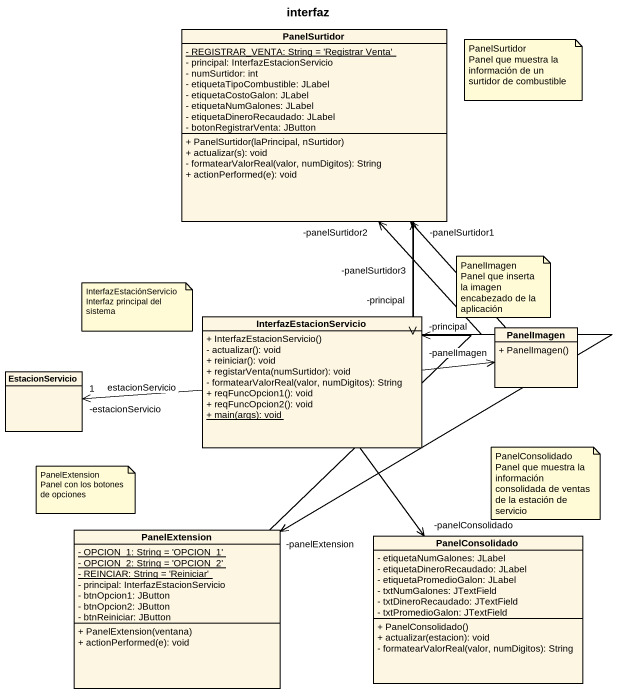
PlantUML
@startuml
title interfaz
hide circle
hide empty members
skinparam classAttributeIconSize 0
class PanelSurtidor {
  {static} - REGISTRAR_VENTA: String = 'Registrar Venta'
  - principal: InterfazEstacionServicio
  - numSurtidor: int
  - etiquetaTipoCombustible: JLabel
  - etiquetaCostoGalon: JLabel
  - etiquetaNumGalones: JLabel
  - etiquetaDineroRecaudado: JLabel
  - botonRegistrarVenta: JButton
  + PanelSurtidor(laPrincipal, nSurtidor)
  + actualizar(s): void
  - formatearValorReal(valor, numDigitos): String
  + actionPerformed(e): void
}
class InterfazEstacionServicio {
  + InterfazEstacionServicio()
  - actualizar(): void
  + reiniciar(): void
  + registarVenta(numSurtidor): void
  - formatearValorReal(valor, numDigitos): String
  + reqFuncOpcion1(): void
  + reqFuncOpcion2(): void
  {static} + main(args): void
}
class PanelImagen {
  + PanelImagen()
}
class EstacionServicio
class PanelExtension {
  {static} - OPCION_1: String = 'OPCION_1'
  {static} - OPCION_2: String = 'OPCION_2'
  {static} - REINCIAR: String = 'Reiniciar'
  - principal: InterfazEstacionServicio
  - btnOpcion1: JButton
  - btnOpcion2: JButton
  - btnReiniciar: JButton
  + PanelExtension(ventana)
  + actionPerformed(e): void
}
class PanelConsolidado {
  - etiquetaNumGalones: JLabel
  - etiquetaDineroRecaudado: JLabel
  - etiquetaPromedioGalon: JLabel
  - txtNumGalones: JTextField
  - txtDineroRecaudado: JTextField
  - txtPromedioGalon: JTextField
  + PanelConsolidado()
  + actualizar(estacion): void
  - formatearValorReal(valor, numDigitos): String
}
PanelSurtidor --> "-principal" InterfazEstacionServicio
InterfazEstacionServicio -up-> "-panelSurtidor1" PanelSurtidor
InterfazEstacionServicio -up-> "-panelSurtidor2" PanelSurtidor
InterfazEstacionServicio -up-> "-panelSurtidor3" PanelSurtidor
InterfazEstacionServicio -right-> "-panelImagen" PanelImagen
InterfazEstacionServicio -left-> "-estacionServicio" EstacionServicio
InterfazEstacionServicio -left-> "1" EstacionServicio : estacionServicio
InterfazEstacionServicio --> "-panelExtension" PanelExtension
InterfazEstacionServicio --> "-panelConsolidado" PanelConsolidado
PanelExtension -up-> "-principal" InterfazEstacionServicio
note as N1
  PanelSurtidor
  Panel que muestra la información de un surtidor de combustible
end note
note as N2
  PanelImagen
  Panel que inserta la imagen encabezado de la aplicación
end note
note as N3
  InterfazEstaciónServicio
  Interfaz principal del sistema
end note
note as N4
  PanelExtension
  Panel con los botones de opciones
end note
note as N5
  PanelConsolidado
  Panel que muestra la información consolidada de ventas de la estación de servicio
end note
@enduml
